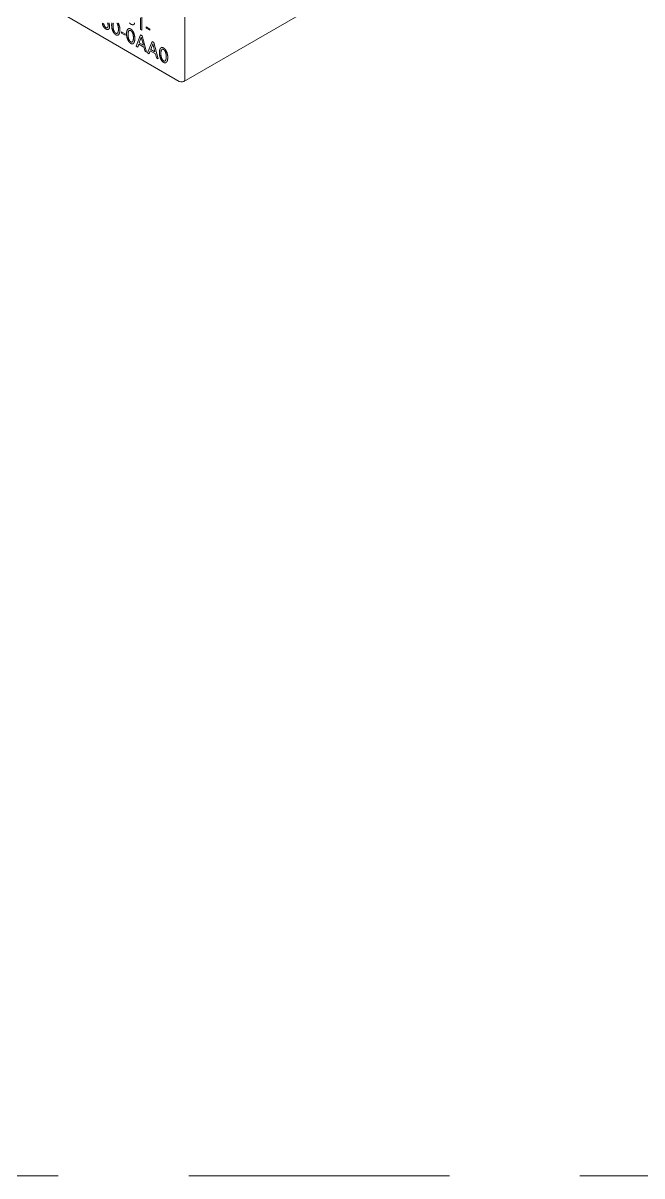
# Model space of a CAD drawing. Header units: inches. Extents: x 67248 to 85686, y -40174 to -31152.
# Drawn here: x 82488.6 to 82547.9, y -33541.2 to -33430.6 of the extents above; entities that cross this region are included whole.
import ezdxf

# ---------------------------------------------------------------- set-up
doc = ezdxf.new("R2010")
doc.units = ezdxf.units.IN
doc.header["$MEASUREMENT"] = 0
doc.linetypes.add('HIDDEN', pattern=[0.375, 0.25, -0.125])
doc.layers.add('SI-General', color=7, linetype='Continuous', lineweight=5)

# ---------------------------------------------------------------- blocks, each defined once
blk = doc.blocks.new('ET200S')
at = {"lineweight": 0}
for p, q in [((108.62, -52.63), (108.62, 12.85)), ((108.52, -52.86), (130.23, -40.33)), ((104.8, -47.09), (104.8, -48.3)), ((98.22, -47.13), (108.12, -52.85)), ((101.3, -47.68), (101.43, -47.76)), ((104.67, -48.23), (104.67, -47.2)), ((105.19, -48.01), (105.52, -48.2)), ((105.19, -48.12), (105.19, -48.01)), ((102.98, -48.45), (103.31, -48.64)), ((102.98, -48.56), (102.98, -48.45)), ((103.31, -48.75), (102.98, -48.56)), ((103.31, -48.64), (103.31, -48.75)), ((104.29, -49.72), (104.68, -48.72)), ((104.75, -48.92), (104.57, -49.43)), ((104.8, -48.3), (104.67, -48.23)), ((104.68, -48.72), (104.83, -48.81)), ((104.94, -49.64), (104.75, -48.92)), ((104.83, -48.81), (105.22, -50.26)), ((105.52, -48.31), (105.19, -48.12)), ((105.52, -48.2), (105.52, -48.31)), ((104.44, -49.81), (104.29, -49.72)), ((104.53, -49.54), (104.44, -49.81)), ((104.98, -49.8), (104.53, -49.54)), ((104.57, -49.43), (104.94, -49.64)), ((105.08, -50.18), (104.98, -49.8)), ((105.31, -50.31), (105.7, -49.31)), ((105.55, -50.13), (105.46, -50.4)), ((106, -50.39), (105.55, -50.13)), ((105.78, -49.51), (105.59, -50.02)), ((105.59, -50.02), (105.96, -50.23)), ((105.7, -49.31), (105.85, -49.4)), ((105.96, -50.23), (105.78, -49.51)), ((105.85, -49.4), (106.24, -50.85)), ((105.22, -50.26), (105.08, -50.18)), ((105.46, -50.4), (105.31, -50.31)), ((106.1, -50.77), (106, -50.39)), ((106.24, -50.85), (106.1, -50.77)), ((108.27, -52.9), (108.12, -52.85)), ((108.42, -52.9), (108.27, -52.9)), ((108.52, -52.86), (108.42, -52.9)), ((108.52, -52.86), (108.55, -52.84)), ((108.55, -52.84), (108.59, -52.78)), ((108.59, -52.78), (108.61, -52.71)), ((108.61, -52.71), (108.62, -52.63))]:
    blk.add_line(p, q, dxfattribs=at)
for points in [[(101.3, -47.68), (101.3, -47.7), (101.3, -47.71), (101.31, -47.73), (101.31, -47.74), (101.31, -47.76), (101.31, -47.77), (101.32, -47.79), (101.32, -47.81), (101.33, -47.82), (101.33, -47.84), (101.33, -47.85), (101.34, -47.87), (101.35, -47.88), (101.35, -47.89), (101.36, -47.91), (101.36, -47.92), (101.37, -47.94), (101.38, -47.95), (101.39, -47.97), (101.39, -47.98), (101.4, -47.99), (101.41, -48.01), (101.42, -48.02), (101.43, -48.04), (101.44, -48.05), (101.45, -48.07), (101.46, -48.08), (101.47, -48.09), (101.48, -48.1), (101.49, -48.11), (101.5, -48.12), (101.51, -48.13), (101.53, -48.14), (101.54, -48.15), (101.55, -48.16), (101.56, -48.17), (101.57, -48.18), (101.58, -48.18), (101.59, -48.19), (101.6, -48.2), (101.62, -48.21), (101.63, -48.21), (101.64, -48.22), (101.65, -48.22), (101.66, -48.23), (101.67, -48.23), (101.68, -48.24), (101.69, -48.24), (101.7, -48.24), (101.71, -48.25), (101.72, -48.25), (101.72, -48.25), (101.73, -48.25), (101.74, -48.25), (101.75, -48.25), (101.76, -48.25), (101.76, -48.25), (101.77, -48.25), (101.78, -48.25), (101.79, -48.25), (101.79, -48.25), (101.8, -48.25), (101.81, -48.25), (101.81, -48.25), (101.82, -48.24), (101.83, -48.24), (101.83, -48.24), (101.84, -48.23), (101.84, -48.23), (101.85, -48.22), (101.86, -48.22), (101.86, -48.21), (101.87, -48.21), (101.87, -48.2), (101.88, -48.19), (101.88, -48.19), (101.89, -48.18), (101.89, -48.17), (101.9, -48.17), (101.9, -48.16), (101.9, -48.15), (101.91, -48.14), (101.91, -48.13), (101.91, -48.12), (101.92, -48.11), (101.92, -48.1), (101.92, -48.09), (101.92, -48.08), (101.93, -48.07), (101.93, -48.05), (101.93, -48.04), (101.93, -48.02), (101.93, -48.01), (101.93, -47.99), (101.93, -47.98), (101.93, -47.96), (101.93, -47.95), (101.93, -47.93), (101.93, -47.91), (101.93, -47.89), (101.93, -47.87)], [(101.8, -47.95), (101.8, -47.96), (101.8, -47.97), (101.79, -47.98), (101.79, -47.98), (101.79, -47.99), (101.79, -48), (101.79, -48.01), (101.78, -48.01), (101.78, -48.02), (101.78, -48.02), (101.78, -48.03), (101.78, -48.03), (101.77, -48.04), (101.77, -48.04), (101.77, -48.05), (101.76, -48.05), (101.76, -48.06), (101.76, -48.06), (101.75, -48.06), (101.75, -48.07), (101.75, -48.07), (101.75, -48.07), (101.74, -48.08), (101.74, -48.08), (101.74, -48.08), (101.73, -48.08), (101.73, -48.09), (101.72, -48.09), (101.72, -48.09), (101.72, -48.09), (101.71, -48.09), (101.71, -48.09), (101.7, -48.09), (101.7, -48.09), (101.7, -48.09), (101.69, -48.09), (101.69, -48.09), (101.68, -48.09), (101.68, -48.09), (101.67, -48.09), (101.67, -48.09), (101.66, -48.09), (101.66, -48.09), (101.65, -48.08), (101.64, -48.08), (101.64, -48.08), (101.63, -48.08), (101.63, -48.07), (101.62, -48.07), (101.62, -48.07), (101.61, -48.06), (101.6, -48.06), (101.6, -48.06), (101.59, -48.05), (101.59, -48.05), (101.58, -48.04), (101.57, -48.04), (101.57, -48.03), (101.56, -48.03), (101.56, -48.02), (101.55, -48.02), (101.54, -48.01), (101.54, -48.01), (101.53, -48), (101.53, -47.99), (101.52, -47.99), (101.52, -47.98), (101.51, -47.97), (101.51, -47.96), (101.5, -47.96), (101.5, -47.95), (101.49, -47.94), (101.49, -47.93), (101.48, -47.92), (101.48, -47.92), (101.47, -47.91), (101.47, -47.9), (101.47, -47.89), (101.46, -47.88), (101.46, -47.87), (101.45, -47.86), (101.45, -47.85), (101.45, -47.84), (101.44, -47.83), (101.44, -47.82), (101.44, -47.81), (101.44, -47.8), (101.44, -47.8), (101.43, -47.79), (101.43, -47.78), (101.43, -47.77), (101.43, -47.76), (101.43, -47.76)], [(101.93, -47.87), (101.93, -47.85), (101.92, -47.83), (101.92, -47.82), (101.92, -47.8), (101.91, -47.79), (101.91, -47.77), (101.91, -47.75), (101.9, -47.74), (101.9, -47.72), (101.89, -47.71), (101.89, -47.69), (101.88, -47.68), (101.88, -47.66)], [(101.76, -47.66), (101.76, -47.68), (101.77, -47.69), (101.77, -47.7), (101.77, -47.71), (101.78, -47.72), (101.78, -47.73), (101.78, -47.75), (101.79, -47.76), (101.79, -47.77), (101.79, -47.78), (101.79, -47.79), (101.8, -47.8), (101.8, -47.81), (101.8, -47.82), (101.8, -47.83), (101.8, -47.84), (101.8, -47.85), (101.8, -47.87), (101.8, -47.88), (101.8, -47.89), (101.8, -47.9), (101.8, -47.91), (101.8, -47.92), (101.8, -47.94), (101.8, -47.95)], [(102.13, -47.66), (102.13, -47.68), (102.12, -47.7), (102.12, -47.72), (102.12, -47.75), (102.12, -47.77), (102.12, -47.8), (102.11, -47.83), (102.11, -47.85), (102.11, -47.88), (102.12, -47.91), (102.12, -47.93), (102.12, -47.96), (102.12, -47.99), (102.12, -48.02), (102.13, -48.04), (102.13, -48.07), (102.13, -48.1), (102.14, -48.12), (102.14, -48.15), (102.15, -48.18), (102.16, -48.2), (102.16, -48.23), (102.17, -48.25), (102.18, -48.28), (102.19, -48.3), (102.2, -48.33), (102.21, -48.35), (102.22, -48.38), (102.23, -48.4), (102.24, -48.42), (102.25, -48.45), (102.26, -48.47), (102.27, -48.49), (102.28, -48.51), (102.29, -48.53), (102.31, -48.54), (102.32, -48.56), (102.33, -48.57), (102.34, -48.59), (102.36, -48.6), (102.37, -48.62), (102.38, -48.63), (102.4, -48.64), (102.41, -48.66), (102.42, -48.67), (102.44, -48.68), (102.45, -48.69), (102.47, -48.7), (102.48, -48.71), (102.5, -48.71), (102.51, -48.72), (102.53, -48.73), (102.54, -48.73), (102.55, -48.74), (102.56, -48.74), (102.57, -48.74), (102.59, -48.75), (102.6, -48.75), (102.61, -48.75), (102.62, -48.75), (102.63, -48.75), (102.64, -48.75), (102.65, -48.75), (102.66, -48.75), (102.67, -48.74), (102.67, -48.74), (102.68, -48.74), (102.69, -48.73), (102.7, -48.73), (102.71, -48.72), (102.72, -48.71), (102.73, -48.71), (102.74, -48.7), (102.75, -48.69), (102.75, -48.68), (102.76, -48.67), (102.77, -48.66)], [(102.77, -48.66), (102.77, -48.65), (102.78, -48.63), (102.79, -48.62), (102.8, -48.6), (102.8, -48.59), (102.81, -48.57), (102.81, -48.56), (102.82, -48.54), (102.82, -48.52), (102.83, -48.5), (102.83, -48.48), (102.84, -48.45), (102.84, -48.43), (102.84, -48.41), (102.85, -48.38), (102.85, -48.36), (102.85, -48.33), (102.85, -48.3), (102.85, -48.28), (102.85, -48.25), (102.85, -48.22), (102.85, -48.2), (102.85, -48.17), (102.84, -48.14), (102.84, -48.11), (102.84, -48.09), (102.83, -48.06), (102.83, -48.03), (102.82, -48.01), (102.82, -47.98), (102.81, -47.96), (102.81, -47.93), (102.8, -47.91), (102.79, -47.88), (102.78, -47.85), (102.77, -47.83), (102.77, -47.8), (102.76, -47.78), (102.75, -47.76), (102.74, -47.74), (102.73, -47.71), (102.71, -47.69), (102.7, -47.67)], [(102.29, -48.28), (102.28, -48.26), (102.28, -48.24), (102.27, -48.22), (102.27, -48.2), (102.26, -48.18), (102.26, -48.17), (102.26, -48.15), (102.25, -48.13), (102.25, -48.11), (102.25, -48.09), (102.25, -48.07), (102.24, -48.05), (102.24, -48.03), (102.24, -48.01), (102.24, -47.99), (102.24, -47.97), (102.24, -47.95), (102.24, -47.93), (102.24, -47.91), (102.24, -47.89), (102.24, -47.87), (102.24, -47.85), (102.24, -47.83), (102.24, -47.81), (102.25, -47.79), (102.25, -47.78), (102.25, -47.76), (102.25, -47.74), (102.26, -47.73), (102.26, -47.71), (102.26, -47.7), (102.27, -47.69), (102.27, -47.68), (102.27, -47.67)], [(102.59, -47.67), (102.59, -47.68), (102.6, -47.69), (102.61, -47.7), (102.61, -47.71), (102.62, -47.72), (102.63, -47.73), (102.63, -47.75), (102.64, -47.77), (102.65, -47.78), (102.65, -47.8), (102.66, -47.81), (102.67, -47.83), (102.67, -47.84), (102.68, -47.86), (102.68, -47.86)], [(102.68, -47.86), (102.68, -47.89), (102.69, -47.91), (102.69, -47.93), (102.7, -47.95), (102.7, -47.97), (102.71, -47.99), (102.71, -48.01), (102.71, -48.03), (102.72, -48.05), (102.72, -48.07), (102.72, -48.08), (102.72, -48.1), (102.72, -48.13), (102.72, -48.15), (102.72, -48.17), (102.72, -48.19), (102.72, -48.21), (102.72, -48.23), (102.72, -48.25), (102.72, -48.27), (102.72, -48.29), (102.72, -48.3), (102.72, -48.32), (102.72, -48.34), (102.72, -48.36), (102.71, -48.37), (102.71, -48.39), (102.71, -48.41), (102.7, -48.42), (102.7, -48.43), (102.7, -48.45), (102.69, -48.46), (102.69, -48.47), (102.69, -48.48), (102.68, -48.49), (102.68, -48.5), (102.67, -48.51), (102.67, -48.52), (102.67, -48.52), (102.66, -48.53), (102.66, -48.54), (102.65, -48.54), (102.65, -48.55), (102.64, -48.56), (102.64, -48.56), (102.63, -48.57), (102.63, -48.57), (102.62, -48.58), (102.62, -48.58), (102.61, -48.58), (102.61, -48.58), (102.6, -48.59), (102.6, -48.59), (102.59, -48.59), (102.59, -48.59), (102.58, -48.59), (102.57, -48.59), (102.57, -48.59), (102.56, -48.59), (102.56, -48.59), (102.55, -48.59), (102.54, -48.59), (102.54, -48.59), (102.53, -48.59), (102.52, -48.59), (102.51, -48.58), (102.51, -48.58), (102.5, -48.58), (102.49, -48.57), (102.48, -48.57), (102.47, -48.56), (102.47, -48.56), (102.46, -48.55), (102.45, -48.55), (102.44, -48.54), (102.43, -48.53), (102.43, -48.53), (102.42, -48.52), (102.41, -48.51), (102.4, -48.5), (102.39, -48.49), (102.39, -48.48), (102.38, -48.47), (102.37, -48.46), (102.36, -48.45), (102.36, -48.44), (102.35, -48.43), (102.34, -48.42), (102.34, -48.4), (102.33, -48.39), (102.32, -48.37), (102.32, -48.36), (102.31, -48.34), (102.3, -48.33), (102.3, -48.31), (102.29, -48.29), (102.29, -48.28)], [(103.69, -47.66), (103.7, -47.68), (103.72, -47.69), (103.73, -47.7), (103.74, -47.71), (103.75, -47.72), (103.76, -47.72), (103.77, -47.73), (103.79, -47.74), (103.8, -47.75), (103.81, -47.76), (103.82, -47.77), (103.83, -47.77), (103.85, -47.78), (103.86, -47.79), (103.87, -47.79), (103.89, -47.8), (103.9, -47.8), (103.91, -47.81), (103.92, -47.81), (103.93, -47.81), (103.94, -47.82), (103.95, -47.82), (103.96, -47.82), (103.97, -47.82), (103.98, -47.82), (103.99, -47.82), (104, -47.82), (104.01, -47.82), (104.02, -47.82), (104.03, -47.82), (104.04, -47.82), (104.04, -47.82), (104.05, -47.82), (104.06, -47.81), (104.07, -47.81), (104.07, -47.81), (104.08, -47.8), (104.08, -47.8), (104.09, -47.8), (104.1, -47.79), (104.1, -47.79), (104.11, -47.78), (104.11, -47.78), (104.12, -47.77), (104.12, -47.76), (104.13, -47.76), (104.13, -47.75), (104.13, -47.74), (104.14, -47.73), (104.14, -47.72), (104.14, -47.72), (104.15, -47.71), (104.15, -47.7), (104.15, -47.69), (104.15, -47.67), (104.16, -47.66)], [(103.52, -48.25), (103.52, -48.26), (103.51, -48.27), (103.5, -48.29), (103.5, -48.3), (103.49, -48.31), (103.49, -48.33), (103.48, -48.34), (103.47, -48.36), (103.47, -48.38), (103.46, -48.4), (103.46, -48.42), (103.46, -48.44), (103.45, -48.47), (103.45, -48.49), (103.45, -48.52), (103.44, -48.54), (103.44, -48.57), (103.44, -48.59), (103.44, -48.62), (103.44, -48.65), (103.44, -48.67), (103.44, -48.7), (103.45, -48.73), (103.45, -48.76), (103.45, -48.78), (103.46, -48.81), (103.46, -48.84), (103.46, -48.86), (103.47, -48.89), (103.47, -48.92), (103.48, -48.94), (103.49, -48.97), (103.49, -49), (103.5, -49.02), (103.51, -49.05), (103.52, -49.07), (103.53, -49.1), (103.54, -49.12), (103.54, -49.14), (103.55, -49.17), (103.57, -49.19), (103.58, -49.21), (103.59, -49.24), (103.6, -49.26), (103.61, -49.28), (103.62, -49.29), (103.64, -49.31), (103.65, -49.33), (103.66, -49.34), (103.67, -49.36), (103.68, -49.37), (103.7, -49.38), (103.71, -49.4), (103.72, -49.41), (103.74, -49.42), (103.75, -49.43), (103.77, -49.45), (103.78, -49.46), (103.8, -49.46), (103.81, -49.47), (103.83, -49.48), (103.84, -49.49), (103.85, -49.5), (103.87, -49.5), (103.88, -49.51), (103.89, -49.51), (103.9, -49.51), (103.91, -49.51), (103.92, -49.52), (103.94, -49.52), (103.95, -49.52), (103.96, -49.52), (103.97, -49.52), (103.98, -49.51), (103.98, -49.51), (103.99, -49.51), (104, -49.51), (104.01, -49.5), (104.02, -49.5), (104.03, -49.49), (104.04, -49.49), (104.05, -49.48), (104.06, -49.47), (104.07, -49.46), (104.07, -49.46), (104.08, -49.45), (104.09, -49.44), (104.1, -49.43)], [(104.1, -49.43), (104.1, -49.41), (104.11, -49.4), (104.12, -49.39), (104.12, -49.37), (104.13, -49.36), (104.14, -49.34), (104.14, -49.33), (104.15, -49.31), (104.15, -49.29), (104.16, -49.26), (104.16, -49.24), (104.17, -49.22), (104.17, -49.2), (104.17, -49.17), (104.17, -49.15), (104.18, -49.12), (104.18, -49.1), (104.18, -49.07), (104.18, -49.04), (104.18, -49.02), (104.18, -48.99), (104.18, -48.96), (104.17, -48.94), (104.17, -48.91), (104.17, -48.88), (104.17, -48.85), (104.16, -48.83), (104.16, -48.8), (104.15, -48.78), (104.15, -48.75), (104.14, -48.72), (104.13, -48.7), (104.13, -48.67), (104.12, -48.65), (104.11, -48.62), (104.1, -48.6), (104.09, -48.57), (104.09, -48.55), (104.08, -48.53), (104.07, -48.5), (104.05, -48.48), (104.04, -48.46), (104.03, -48.44), (104.02, -48.41), (104.01, -48.4), (104, -48.38), (103.99, -48.36), (103.97, -48.35), (103.96, -48.33), (103.95, -48.32), (103.94, -48.3), (103.92, -48.29), (103.91, -48.28), (103.9, -48.26), (103.88, -48.25), (103.87, -48.24), (103.85, -48.23), (103.84, -48.22), (103.83, -48.21), (103.81, -48.2), (103.8, -48.19), (103.78, -48.19), (103.77, -48.18), (103.75, -48.17), (103.74, -48.17), (103.73, -48.17), (103.72, -48.16), (103.71, -48.16), (103.7, -48.16), (103.69, -48.16), (103.68, -48.16), (103.67, -48.16), (103.66, -48.16), (103.65, -48.16), (103.64, -48.16), (103.63, -48.16), (103.62, -48.17), (103.61, -48.17), (103.6, -48.17), (103.59, -48.18), (103.58, -48.19), (103.57, -48.19), (103.57, -48.2), (103.56, -48.21), (103.55, -48.22), (103.54, -48.22), (103.53, -48.23), (103.53, -48.24), (103.52, -48.25)], [(103.62, -49.04), (103.61, -49.03), (103.61, -49.01), (103.6, -48.99), (103.6, -48.97), (103.59, -48.95), (103.59, -48.93), (103.59, -48.91), (103.58, -48.89), (103.58, -48.87), (103.58, -48.85), (103.58, -48.84), (103.57, -48.82), (103.57, -48.8), (103.57, -48.77), (103.57, -48.75), (103.57, -48.73), (103.57, -48.71), (103.57, -48.69), (103.57, -48.67), (103.57, -48.65), (103.57, -48.63), (103.57, -48.61), (103.57, -48.6), (103.57, -48.58), (103.58, -48.56), (103.58, -48.54), (103.58, -48.53), (103.58, -48.51), (103.59, -48.5), (103.59, -48.48), (103.59, -48.47), (103.6, -48.46), (103.6, -48.45), (103.6, -48.43), (103.61, -48.42), (103.61, -48.41), (103.62, -48.4), (103.62, -48.39), (103.62, -48.39), (103.63, -48.38), (103.63, -48.37), (103.64, -48.37), (103.64, -48.36), (103.65, -48.36), (103.65, -48.35), (103.66, -48.34), (103.66, -48.34), (103.67, -48.34), (103.67, -48.33), (103.68, -48.33), (103.68, -48.33), (103.69, -48.32), (103.69, -48.32), (103.7, -48.32), (103.71, -48.32), (103.71, -48.32), (103.72, -48.32), (103.72, -48.31), (103.73, -48.31), (103.74, -48.32), (103.74, -48.32), (103.75, -48.32), (103.76, -48.32), (103.76, -48.32), (103.77, -48.32), (103.78, -48.33), (103.79, -48.33), (103.79, -48.33), (103.8, -48.34), (103.81, -48.34), (103.82, -48.35), (103.83, -48.35), (103.84, -48.36), (103.84, -48.36), (103.85, -48.37), (103.86, -48.38), (103.87, -48.38), (103.88, -48.39), (103.88, -48.4), (103.89, -48.41), (103.9, -48.42), (103.91, -48.43), (103.91, -48.44), (103.92, -48.45), (103.93, -48.46), (103.94, -48.47), (103.94, -48.48), (103.95, -48.49), (103.95, -48.5), (103.96, -48.52), (103.97, -48.53), (103.98, -48.55), (103.98, -48.56), (103.99, -48.58), (103.99, -48.59), (104, -48.61), (104, -48.63), (104.01, -48.63)], [(104.01, -48.63), (104.01, -48.65), (104.02, -48.67), (104.02, -48.69), (104.03, -48.72), (104.03, -48.74), (104.04, -48.76), (104.04, -48.77), (104.04, -48.79), (104.04, -48.81), (104.05, -48.83), (104.05, -48.85), (104.05, -48.87), (104.05, -48.89), (104.05, -48.91), (104.05, -48.93), (104.05, -48.95), (104.05, -48.97), (104.05, -48.99), (104.05, -49.01), (104.05, -49.03), (104.05, -49.05), (104.05, -49.07), (104.05, -49.09), (104.05, -49.11), (104.04, -49.12), (104.04, -49.14), (104.04, -49.16), (104.04, -49.17), (104.03, -49.19), (104.03, -49.2), (104.03, -49.21), (104.02, -49.22), (104.02, -49.24), (104.01, -49.25), (104.01, -49.26), (104.01, -49.27), (104, -49.28), (104, -49.28), (103.99, -49.29), (103.99, -49.3), (103.99, -49.3), (103.98, -49.31), (103.98, -49.32), (103.97, -49.32), (103.97, -49.33), (103.96, -49.33), (103.96, -49.34), (103.95, -49.34), (103.95, -49.35), (103.94, -49.35), (103.94, -49.35), (103.93, -49.35), (103.93, -49.36), (103.92, -49.36), (103.91, -49.36), (103.91, -49.36), (103.9, -49.36), (103.9, -49.36), (103.89, -49.36), (103.88, -49.36), (103.88, -49.36), (103.87, -49.36), (103.87, -49.36), (103.86, -49.36), (103.85, -49.35), (103.84, -49.35), (103.84, -49.35), (103.83, -49.34), (103.82, -49.34), (103.81, -49.33), (103.8, -49.33), (103.79, -49.32), (103.79, -49.32), (103.78, -49.31), (103.77, -49.31), (103.76, -49.3), (103.75, -49.29), (103.75, -49.28), (103.74, -49.28), (103.73, -49.27), (103.72, -49.26), (103.71, -49.25), (103.71, -49.24), (103.7, -49.23), (103.69, -49.22), (103.69, -49.21), (103.68, -49.2), (103.67, -49.18), (103.67, -49.17), (103.66, -49.16), (103.65, -49.14), (103.64, -49.12), (103.64, -49.11), (103.63, -49.09), (103.63, -49.08), (103.62, -49.06), (103.62, -49.04)], [(106.44, -49.93), (106.43, -49.94), (106.42, -49.95), (106.42, -49.97), (106.41, -49.98), (106.4, -49.99), (106.4, -50.01), (106.39, -50.02), (106.39, -50.04), (106.38, -50.06), (106.38, -50.08), (106.37, -50.1), (106.37, -50.13), (106.37, -50.15), (106.36, -50.17), (106.36, -50.2), (106.36, -50.22), (106.36, -50.25), (106.36, -50.27), (106.36, -50.3), (106.36, -50.33), (106.36, -50.35), (106.36, -50.38), (106.36, -50.41), (106.36, -50.44), (106.37, -50.47), (106.37, -50.49), (106.37, -50.52), (106.38, -50.55), (106.38, -50.57), (106.39, -50.6), (106.39, -50.63), (106.4, -50.65), (106.41, -50.68), (106.41, -50.7), (106.42, -50.73), (106.43, -50.75), (106.44, -50.78), (106.45, -50.8), (106.46, -50.83), (106.47, -50.85), (106.48, -50.87), (106.49, -50.9), (106.5, -50.92), (106.52, -50.94), (106.53, -50.96), (106.54, -50.97), (106.55, -50.99), (106.56, -51.01), (106.57, -51.02), (106.58, -51.04), (106.6, -51.05), (106.61, -51.07), (106.62, -51.08), (106.64, -51.09), (106.65, -51.1), (106.67, -51.12), (106.68, -51.13), (106.69, -51.14), (106.71, -51.15), (106.72, -51.16), (106.74, -51.16), (106.75, -51.17), (106.77, -51.18), (106.78, -51.18), (106.79, -51.19), (106.8, -51.19), (106.82, -51.19), (106.83, -51.2), (106.84, -51.2), (106.85, -51.2), (106.86, -51.2), (106.87, -51.2), (106.88, -51.2), (106.89, -51.2), (106.9, -51.19), (106.91, -51.19), (106.92, -51.19), (106.92, -51.19), (106.93, -51.18), (106.94, -51.18), (106.95, -51.17), (106.96, -51.16), (106.97, -51.15), (106.98, -51.15), (106.99, -51.14), (106.99, -51.13), (107, -51.12), (107.01, -51.11)], [(107.01, -51.11), (107.02, -51.1), (107.02, -51.08), (107.03, -51.07), (107.04, -51.05), (107.04, -51.04), (107.05, -51.02), (107.06, -51.01), (107.06, -50.99), (107.07, -50.97), (107.07, -50.95), (107.08, -50.93), (107.08, -50.9), (107.08, -50.88), (107.09, -50.86), (107.09, -50.83), (107.09, -50.8), (107.09, -50.78), (107.09, -50.75), (107.09, -50.73), (107.09, -50.7), (107.09, -50.67), (107.09, -50.64), (107.09, -50.62), (107.09, -50.59), (107.08, -50.56), (107.08, -50.54), (107.08, -50.51), (107.07, -50.48), (107.07, -50.46), (107.06, -50.43), (107.05, -50.4), (107.05, -50.38), (107.04, -50.35), (107.03, -50.33), (107.03, -50.3), (107.02, -50.28), (107.01, -50.25), (107, -50.23), (106.99, -50.21), (106.98, -50.18), (106.97, -50.16), (106.96, -50.14), (106.94, -50.12), (106.93, -50.1), (106.92, -50.08), (106.91, -50.06), (106.9, -50.05), (106.89, -50.03), (106.88, -50.02), (106.86, -50), (106.85, -49.99), (106.84, -49.97), (106.82, -49.96), (106.81, -49.95), (106.8, -49.93), (106.78, -49.92), (106.77, -49.91), (106.75, -49.9), (106.74, -49.89), (106.72, -49.88), (106.71, -49.88), (106.7, -49.87), (106.68, -49.86), (106.67, -49.86), (106.66, -49.85), (106.64, -49.85), (106.63, -49.85), (106.62, -49.84), (106.61, -49.84), (106.6, -49.84), (106.59, -49.84), (106.58, -49.84), (106.57, -49.84), (106.56, -49.84), (106.55, -49.84), (106.54, -49.85), (106.53, -49.85), (106.52, -49.85), (106.52, -49.86), (106.51, -49.86), (106.5, -49.87), (106.49, -49.87), (106.48, -49.88), (106.47, -49.89), (106.46, -49.9), (106.45, -49.91), (106.45, -49.92), (106.44, -49.93), (106.44, -49.93)], [(106.53, -50.73), (106.52, -50.71), (106.52, -50.69), (106.51, -50.67), (106.51, -50.65), (106.51, -50.63), (106.5, -50.62), (106.5, -50.6), (106.5, -50.58), (106.49, -50.56), (106.49, -50.54), (106.49, -50.52), (106.49, -50.5), (106.48, -50.48), (106.48, -50.46), (106.48, -50.44), (106.48, -50.42), (106.48, -50.39), (106.48, -50.37), (106.48, -50.35), (106.48, -50.34), (106.48, -50.32), (106.48, -50.3), (106.48, -50.28), (106.49, -50.26), (106.49, -50.24), (106.49, -50.23), (106.49, -50.21), (106.5, -50.19), (106.5, -50.18), (106.5, -50.16), (106.51, -50.15), (106.51, -50.14), (106.51, -50.13), (106.52, -50.12), (106.52, -50.11), (106.53, -50.09), (106.53, -50.08), (106.53, -50.08), (106.54, -50.07), (106.54, -50.06), (106.55, -50.06), (106.55, -50.05), (106.55, -50.04), (106.56, -50.04), (106.56, -50.03), (106.57, -50.03), (106.57, -50.02), (106.58, -50.02), (106.58, -50.01), (106.59, -50.01), (106.6, -50.01), (106.6, -50), (106.61, -50), (106.61, -50), (106.62, -50), (106.63, -50), (106.63, -50), (106.64, -50), (106.64, -50), (106.65, -50), (106.66, -50), (106.66, -50), (106.67, -50), (106.68, -50), (106.68, -50), (106.69, -50.01), (106.7, -50.01), (106.71, -50.01), (106.72, -50.02), (106.72, -50.02), (106.73, -50.03), (106.74, -50.03), (106.75, -50.04), (106.76, -50.05), (106.76, -50.05), (106.77, -50.06), (106.78, -50.07), (106.79, -50.07), (106.8, -50.08), (106.8, -50.09), (106.81, -50.1), (106.82, -50.11), (106.83, -50.12), (106.83, -50.13), (106.84, -50.14), (106.85, -50.15), (106.86, -50.16), (106.86, -50.17), (106.87, -50.18), (106.88, -50.2), (106.88, -50.21), (106.89, -50.23), (106.9, -50.25), (106.9, -50.26), (106.91, -50.28), (106.91, -50.29), (106.92, -50.31), (106.92, -50.31)], [(106.92, -50.31), (106.93, -50.33), (106.93, -50.36), (106.94, -50.38), (106.94, -50.4), (106.95, -50.42), (106.95, -50.44), (106.95, -50.46), (106.95, -50.48), (106.96, -50.5), (106.96, -50.51), (106.96, -50.53), (106.96, -50.55), (106.96, -50.57), (106.97, -50.59), (106.97, -50.61), (106.97, -50.64), (106.97, -50.65), (106.97, -50.68), (106.97, -50.69), (106.97, -50.71), (106.96, -50.73), (106.96, -50.75), (106.96, -50.77), (106.96, -50.79), (106.96, -50.81), (106.96, -50.82), (106.95, -50.84), (106.95, -50.86), (106.95, -50.87), (106.94, -50.88), (106.94, -50.9), (106.94, -50.91), (106.93, -50.92), (106.93, -50.93), (106.92, -50.94), (106.92, -50.95), (106.92, -50.96), (106.91, -50.97), (106.91, -50.97), (106.9, -50.98), (106.9, -50.99), (106.89, -50.99), (106.89, -51), (106.89, -51.01), (106.88, -51.01), (106.87, -51.02), (106.87, -51.02), (106.86, -51.02), (106.86, -51.03), (106.85, -51.03), (106.85, -51.03), (106.84, -51.04), (106.84, -51.04), (106.83, -51.04), (106.83, -51.04), (106.82, -51.04), (106.82, -51.04), (106.81, -51.04), (106.8, -51.04), (106.8, -51.04), (106.79, -51.04), (106.78, -51.04), (106.78, -51.04), (106.77, -51.04), (106.76, -51.04), (106.76, -51.03), (106.75, -51.03), (106.74, -51.03), (106.73, -51.02), (106.72, -51.02), (106.72, -51.01), (106.71, -51.01), (106.7, -51), (106.69, -50.99), (106.68, -50.99), (106.68, -50.98), (106.67, -50.97), (106.66, -50.97), (106.65, -50.96), (106.64, -50.95), (106.64, -50.94), (106.63, -50.93), (106.62, -50.92), (106.61, -50.91), (106.61, -50.9), (106.6, -50.89), (106.59, -50.88), (106.59, -50.87), (106.58, -50.85), (106.57, -50.84), (106.56, -50.82), (106.56, -50.81), (106.55, -50.79), (106.54, -50.77), (106.54, -50.76), (106.53, -50.74), (106.53, -50.73)]]:
    blk.add_lwpolyline(points, dxfattribs=at)

msp = doc.modelspace()

# ---------------------------------------------------------------- linework, layer by layer
at = {"layer": 'SI-General', "color": 0, "linetype": 'HIDDEN', "ltscale": 100}
msp.add_lwpolyline([(81946.86, -33196.66), (82642.01, -33196.66), (82642.01, -33541.17), (81946.86, -33541.17)], close=True, dxfattribs=at)

# ---------------------------------------------------------------- block references
at = {"xscale": 1.08, "yscale": 1.08, "zscale": 1.08}
msp.add_blockref('ET200S', (82386.84, -33379.12, 0.33), dxfattribs=at)

doc.saveas('drawing.dxf')
